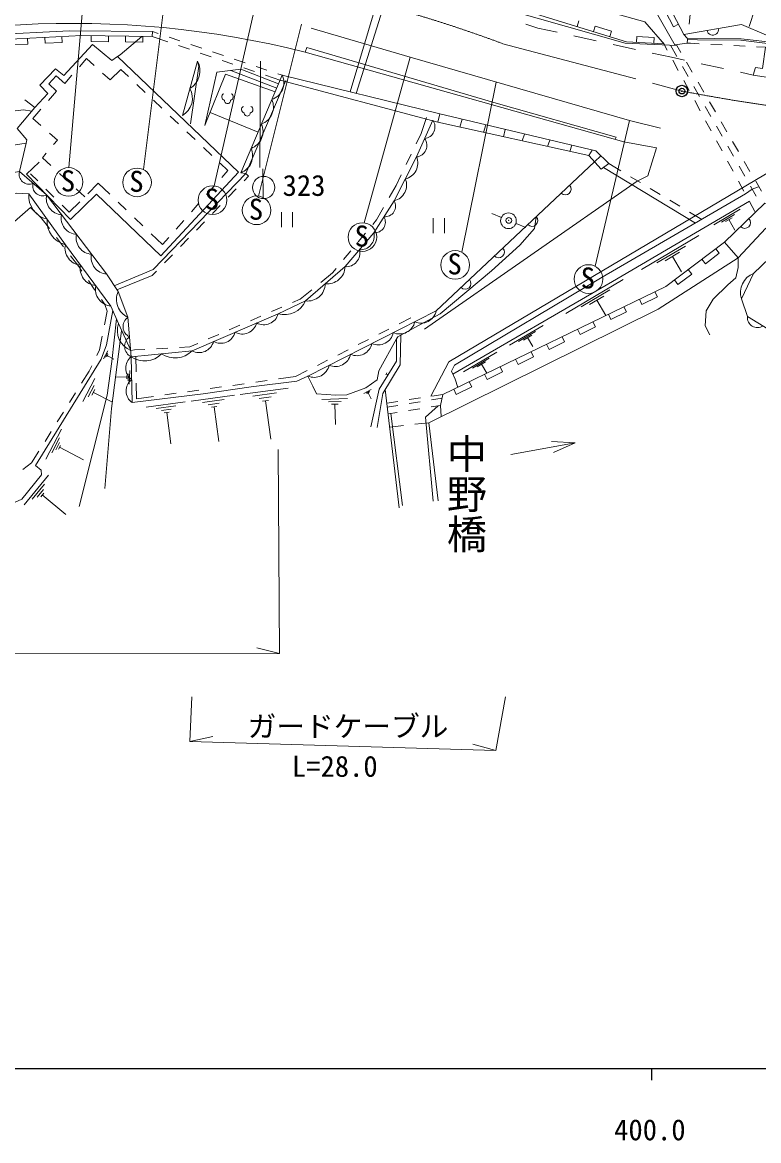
# Model space of a CAD drawing. Units: millimetres, scale not verified. Extents: x 40000 to 680000, y 20000 to 380000.
# Drawn here: x 413102 to 477333, y 198715 to 296248 of the extents above; entities that cross this region are included whole.
import ezdxf
from ezdxf.enums import TextEntityAlignment as Align

# ---------------------------------------------------------------- set-up
doc = ezdxf.new("R2010")
doc.units = ezdxf.units.MM
doc.header["$LTSCALE"] = 1000
doc.header["$PDMODE"] = 32
doc.header["$PDSIZE"] = 500
doc.linetypes.add('CHAIN', pattern=[18.5, 12, -1.5, 3.5, -1.5])
for name, color, linetype, lineweight in [('M-BGD', 7, 'Continuous', 13), ('M-BMK', 2, 'CHAIN', 13), ('M-BMK-SRVR', 3, 'Continuous', 25), ('M-STR-HTXT', 7, 'Continuous', 13), ('M-TTL-BAND', 7, 'Continuous', 25)]:
    doc.layers.add(name, color=color, linetype=linetype, lineweight=lineweight)
doc.styles.add('@ＭＳ ゴシック', font='')
doc.styles.add('ＭＳ ゴシック', font='')
doc.styles.get('@ＭＳ ゴシック').set_extended_font_data('@MS Gothic')
doc.styles.get('ＭＳ ゴシック').set_extended_font_data('MS Gothic')

msp = doc.modelspace()

# ---------------------------------------------------------------- linework, layer by layer
at = {"layer": 'M-BGD'}
for p, q in [((444933, 300998), (441699, 290183)), ((445583, 300798), (442233, 290052)), ((471541, 298710), (471261, 296081)), ((417145, 283581), (418424, 298367)), ((423680, 283416), (425516, 298067)), ((429834, 281979), (433249, 296907)), ((469213, 297197), (469903, 295865)), ((477002, 297408), (476498, 295895)), ((433714, 281094), (437459, 296091)), ((457017, 296096), (458063, 295755)), ((458063, 295755), (459748, 295386)), ((461495, 295892), (461642, 296370)), ((463076, 295928), (462928, 295450)), ((464509, 295486), (463076, 295928)), ((469903, 295865), (470347, 296094)), ((413586, 294353), (413560, 294852)), ((415058, 294929), (415084, 294429)), ((416582, 294505), (416556, 295005)), ((419113, 295082), (419106, 294582)), ((419106, 294582), (420606, 294563)), ((420606, 294563), (420613, 295063)), ((422113, 295043), (422106, 294543)), ((423606, 294523), (423613, 295023)), ((424430, 295012), (425790, 294547)), ((424457, 295444), (424956, 295277)), ((425904, 294958), (426852, 294639)), ((461214, 295065), (463168, 294638)), ((464362, 295008), (464509, 295486)), ((466710, 295015), (466684, 294515)), ((468208, 294935), (466710, 295015)), ((468182, 294436), (468208, 294935)), ((412088, 294277), (413586, 294353)), ((415084, 294429), (416582, 294505)), ((422106, 294543), (423606, 294523)), ((426736, 294224), (427682, 293900)), ((427800, 294320), (428747, 294002)), ((428628, 293576), (429574, 293253)), ((429695, 293683), (430643, 293364)), ((437767, 293656), (437908, 294059)), ((465581, 285838), (437767, 293656)), ((464633, 294317), (466587, 293890)), ((469367, 293818), (469057, 294390)), ((470192, 293266), (469630, 294252)), ((470026, 294295), (471108, 294427)), ((470540, 293628), (470193, 294225)), ((471108, 294427), (471386, 294421)), ((471386, 294421), (472159, 294381)), ((473158, 294329), (474156, 294277)), ((475155, 294225), (476154, 294172)), ((477152, 294120), (477925, 294080)), ((418698, 293089), (418081, 292384)), ((419355, 292493), (418698, 293089)), ((427062, 288112), (428377, 292868)), ((430521, 292929), (431467, 292606)), ((431591, 293045), (432539, 292727)), ((433864, 292865), (433823, 283582)), ((442907, 278761), (446920, 293202)), ((468052, 293570), (469738, 293201)), ((469738, 293201), (470852, 292958)), ((470322, 292061), (469845, 292939)), ((471546, 291899), (471043, 292764)), ((472318, 292639), (474272, 292213)), ((417423, 291631), (416806, 290927)), ((420752, 291224), (420095, 291820)), ((421698, 292143), (420752, 291224)), ((422363, 291514), (421698, 292143)), ((435299, 290513), (431292, 292056)), ((432152, 283135), (435778, 291637)), ((432413, 292282), (433359, 291959)), ((433487, 292408), (434434, 292089)), ((434305, 291635), (435665, 291170)), ((435382, 291770), (435881, 291602)), ((435778, 291637), (449529, 288260)), ((471181, 291528), (470687, 292397)), ((475737, 291893), (476852, 291650)), ((416050, 291575), (415401, 290900)), ((415401, 290900), (416077, 290251)), ((416806, 290927), (416050, 291575)), ((423817, 290141), (423090, 290828)), ((432602, 283081), (436079, 291170)), ((451433, 276217), (454433, 291044)), ((471277, 290303), (470800, 291182)), ((472171, 289790), (471676, 290659)), ((472551, 290170), (472048, 291035)), ((416077, 290251), (415376, 289441)), ((425271, 288768), (424544, 289454)), ((472232, 288546), (471755, 289425)), ((473160, 288052), (472666, 288921)), ((473557, 288442), (473054, 289306)), ((414723, 288684), (414023, 287873)), ((414023, 287873), (414716, 287259)), ((426725, 287395), (425998, 288081)), ((433663, 286678), (429472, 288392)), ((447901, 286554), (448369, 287960)), ((451268, 287105), (451460, 287802)), ((453335, 286650), (453540, 287309)), ((455066, 286268), (455210, 286913)), ((463062, 274988), (466067, 287703)), ((473187, 286789), (472709, 287667)), ((474150, 286314), (473655, 287183)), ((474562, 286713), (474059, 287577)), ((415464, 286596), (416158, 285981)), ((416158, 285981), (415831, 285594)), ((428179, 286021), (427452, 286708)), ((447462, 285644), (447901, 286554)), ((456709, 285905), (456911, 286510)), ((458919, 285418), (459128, 285984)), ((465581, 285838), (468410, 285318)), ((474142, 285031), (473664, 285910)), ((475568, 284984), (475065, 285848)), ((411398, 285406), (413425, 285703)), ((415187, 284829), (414861, 284441)), ((429633, 284648), (428906, 285335)), ((460865, 284989), (461031, 285532)), ((462525, 284623), (462813, 285110)), ((475139, 284576), (474645, 285445)), ((414861, 284441), (415599, 283757)), ((431026, 283333), (430360, 283961)), ((446593, 283843), (447028, 284744)), ((449202, 271080), (463012, 284088)), ((463007, 284084), (463559, 284612)), ((464255, 283938), (465310, 283304)), ((475097, 283274), (474619, 284153)), ((476573, 283255), (476070, 284119)), ((413820, 283027), (414438, 282415)), ((416333, 283077), (417066, 282397)), ((432602, 283081), (424524, 274705)), ((430492, 282726), (431026, 283333)), ((434106, 280984), (434075, 283465)), ((445721, 282032), (446159, 282942)), ((463799, 283593), (471819, 278744)), ((476129, 282838), (475634, 283707)), ((418814, 281307), (419729, 282216)), ((419729, 282216), (420723, 281267)), ((429170, 281225), (429831, 281975)), ((432461, 282441), (432830, 282822)), ((445112, 280962), (445721, 282032)), ((466167, 282788), (467024, 282273)), ((476052, 281517), (475574, 282395)), ((477118, 281100), (476624, 281969)), ((477579, 281526), (477076, 282390)), ((415149, 281712), (415860, 281008)), ((417800, 281718), (418539, 281034)), ((431068, 281006), (431765, 281724)), ((467881, 281758), (468738, 281243)), ((413801, 280099), (414755, 279198)), ((416571, 280305), (417189, 279694)), ((417189, 279694), (418104, 280602)), ((421446, 280576), (422169, 279886)), ((427849, 279724), (428510, 280474)), ((429676, 279570), (430372, 280288)), ((444009, 279023), (444618, 280093)), ((469595, 280727), (470452, 280212)), ((473437, 278593), (475734, 279951)), ((477007, 279759), (476529, 280638)), ((414755, 279198), (415471, 278270)), ((422893, 279195), (423616, 278504)), ((426527, 278222), (427188, 278973)), ((435696, 279694), (435696, 278394)), ((436671, 278394), (436671, 279694)), ((443681, 278629), (444009, 279023)), ((448951, 279172), (448951, 277872)), ((449926, 277872), (449926, 279172)), ((454048, 279580), (454894, 279234)), ((471310, 279697), (472365, 279062)), ((474079, 278817), (475228, 279497)), ((474434, 278872), (475009, 279212)), ((474722, 279042), (475265, 278123)), ((428284, 278134), (428980, 278852)), ((456170, 278709), (457015, 278363)), ((475534, 275709), (477975, 278299)), ((416081, 277478), (416691, 276685)), ((424339, 277814), (425333, 276865)), ((425333, 276865), (425867, 277472)), ((426891, 276699), (427588, 277416)), ((442401, 277093), (443041, 277861)), ((467112, 274688), (472115, 277648)), ((475534, 275709), (474358, 277088)), ((441121, 275556), (441761, 276324)), ((468461, 275261), (470963, 276741)), ((469185, 275464), (470436, 276204)), ((472690, 275202), (473888, 276106)), ((473888, 276106), (473586, 276505)), ((417301, 275893), (418016, 274965)), ((425499, 275263), (426195, 275981)), ((469811, 275834), (470600, 274500)), ((472389, 275601), (472690, 275202)), ((418016, 274965), (418304, 274545)), ((421119, 273283), (424524, 274705)), ((421350, 272932), (424434, 274165)), ((424434, 274165), (424803, 274545)), ((439136, 273565), (440153, 274393)), ((440153, 274393), (440482, 274787)), ((470296, 273395), (471493, 274299)), ((471493, 274299), (471192, 274698)), ((418869, 273720), (419434, 272895)), ((460513, 270864), (465516, 273824)), ((469995, 273794), (470296, 273395)), ((437343, 272105), (438360, 272933)), ((461862, 271437), (464364, 272917)), ((462586, 271640), (463837, 272380)), ((467150, 271652), (468500, 272306)), ((468500, 272306), (468282, 272756)), ((419999, 272069), (420286, 271650)), ((420286, 271650), (420503, 271055)), ((434827, 271017), (435745, 271414)), ((436663, 271811), (437343, 272105)), ((463212, 272010), (464001, 270676)), ((465800, 270998), (465582, 271448)), ((466932, 272102), (467150, 271652)), ((420503, 271055), (420270, 269861)), ((432991, 270223), (433909, 270620)), ((437996, 265405), (449202, 271080)), ((445976, 269946), (447004, 270468)), ((464232, 270794), (464450, 270344)), ((464450, 270344), (465800, 270998)), ((431156, 269429), (432074, 269826)), ((444192, 269042), (445084, 269494)), ((455608, 268080), (458528, 269807)), ((456396, 268415), (457855, 269278)), ((461532, 269486), (461750, 269036)), ((461750, 269036), (463100, 269690)), ((463100, 269690), (462882, 270140)), ((420078, 268880), (419845, 267686)), ((427722, 267943), (428402, 268238)), ((429320, 268635), (430238, 269032)), ((442408, 268138), (443300, 268590)), ((456818, 268533), (457548, 268965)), ((457183, 268749), (457643, 267971)), ((459050, 267728), (460400, 268382)), ((460400, 268382), (460182, 268832)), ((419845, 267686), (419607, 267202)), ((420189, 266892), (420565, 267612)), ((420355, 267034), (420543, 267394)), ((420474, 267087), (420568, 267267)), ((422551, 267634), (422876, 267673)), ((422876, 267673), (423801, 267725)), ((424800, 267780), (425798, 267836)), ((426797, 267892), (427722, 267943)), ((440624, 267234), (441516, 267686)), ((451578, 265761), (454497, 267488)), ((457700, 267074), (457482, 267524)), ((458832, 268178), (459050, 267728)), ((419165, 266305), (418926, 265821)), ((420521, 267177), (421096, 266876)), ((422991, 267126), (423017, 265768)), ((438840, 266329), (439732, 266781)), ((452365, 266095), (453825, 266959)), ((452788, 266214), (453518, 266645)), ((453153, 266430), (453613, 265651)), ((456132, 266870), (456350, 266420)), ((456350, 266420), (457700, 267074)), ((418926, 265821), (418275, 264785)), ((422212, 265298), (421251, 265341)), ((422219, 265448), (422205, 265148)), ((422345, 265593), (422319, 264992)), ((422479, 265888), (422425, 264686)), ((435437, 265147), (436920, 265356)), ((436920, 265356), (437948, 265877)), ((444808, 265501), (444886, 265674)), ((444847, 265588), (445019, 265509)), ((453432, 265563), (453650, 265113)), ((453650, 265113), (455000, 265767)), ((455000, 265767), (454782, 266217)), ((418379, 263186), (419422, 265183)), ((418839, 263581), (419361, 264580)), ((423035, 264768), (423060, 263410)), ((428862, 263863), (433060, 264457)), ((429495, 264313), (430485, 264452)), ((431475, 264591), (432466, 264730)), ((432113, 263792), (436294, 264356)), ((433456, 264869), (434446, 265008)), ((450950, 263805), (452300, 264459)), ((452300, 264459), (452082, 264909)), ((417743, 263938), (417211, 263092)), ((419169, 263727), (419430, 264226)), ((419300, 263976), (420897, 263142)), ((422678, 263088), (428862, 263863)), ((423060, 263410), (424543, 263618)), ((425534, 263757), (426524, 263896)), ((427514, 264035), (428505, 264174)), ((427830, 263214), (431616, 263725)), ((428810, 263090), (430704, 263345)), ((433196, 263654), (435286, 263936)), ((433756, 263446), (434801, 263587)), ((439239, 263360), (441456, 263433)), ((442891, 263892), (443534, 264225)), ((443085, 263911), (443407, 264078)), ((443199, 263889), (443359, 263972)), ((443279, 263930), (443545, 263416)), ((444760, 264222), (445983, 253906)), ((446851, 263344), (447839, 263497)), ((448807, 263318), (449711, 263463)), ((448828, 263650), (449791, 263799)), ((450732, 264255), (450950, 263805)), ((423892, 262683), (427317, 263145)), ((424779, 262570), (426492, 262801)), ((425238, 262400), (426094, 262515)), ((429318, 262901), (430264, 263029)), ((429588, 262680), (430062, 262744)), ((429825, 262712), (430234, 259683)), ((434055, 263203), (434577, 263273)), ((434316, 263238), (434767, 259894)), ((439801, 263157), (440909, 263193)), ((440085, 262944), (440639, 262962)), ((440362, 262953), (440420, 261180)), ((444900, 263043), (445863, 263192)), ((444940, 262700), (445844, 262845)), ((446800, 262389), (447787, 262552)), ((446832, 263003), (447819, 263160)), ((448774, 262714), (449575, 262846)), ((416679, 262245), (416147, 261398)), ((425483, 262200), (425911, 262258)), ((425697, 262229), (426067, 259490)), ((445012, 262095), (445813, 262227)), ((446254, 254104), (445244, 262129)), ((415615, 260552), (415083, 259705)), ((415149, 258156), (416512, 260765)), ((445149, 260943), (446355, 261081)), ((447348, 261194), (448554, 261332)), ((449365, 254522), (448554, 261332)), ((415664, 258717), (416345, 260022)), ((416008, 258953), (416349, 259605)), ((455703, 258562), (461324, 259562)), ((461324, 259562), (459267, 259704)), ((461324, 259562), (459442, 258719)), ((414551, 258858), (413900, 257822)), ((416267, 259025), (416437, 259351)), ((416352, 259188), (418439, 258098)), ((413900, 257822), (413158, 257253)), ((413269, 254162), (415386, 256744)), ((413970, 254667), (415029, 255958)), ((414407, 254848), (414936, 255494)), ((414711, 254868), (414976, 255191)), ((414844, 255030), (416909, 253336))]:
    msp.add_line(p, q, dxfattribs=at)
for points in [[(443627, 306118), (444540, 305348), (459619, 300687), (469186, 298335), (470817, 295186)], [(470058, 294241), (468294, 297281), (458991, 299714), (443607, 304274), (442659, 305162)], [(442687, 303152), (443321, 303025), (467415, 296291), (469118, 294319)], [(441285, 301627), (455446, 297330), (465685, 294442), (470193, 294225)], [(469057, 294390), (465809, 294562), (441414, 302083)], [(569524, 298860), (559668, 298206), (546470, 297152), (533571, 296053), (518995, 294810), (510059, 293927), (501429, 293189), (494331, 293099), (489142, 293225), (484386, 293603), (478092, 294408), (475774, 294687), (472011, 294720), (471119, 294768)], [(470817, 295186), (475826, 296074), (478024, 295125), (480042, 295270), (480642, 295882), (480647, 296613)], [(438299, 295743), (446920, 293202), (466067, 287703), (468783, 287014)], [(476852, 291650), (482233, 290829), (486246, 290465), (489439, 290465), (502117, 290921), (513700, 291924), (539147, 293839), (569686, 296027)], [(374033, 284025), (386537, 289125), (388951, 290080), (397540, 293093), (403270, 294147), (406459, 294553), (410323, 294688), (418295, 295093), (424430, 295012)], [(424430, 295012), (424457, 295444), (417214, 295498), (410242, 295174), (403918, 294742), (400012, 294291)], [(421396, 293263), (421630, 293407), (423539, 295024)], [(470817, 295186), (471091, 294878), (475812, 294818), (478934, 294469), (489282, 293463)], [(471091, 294878), (471119, 294768), (471108, 294427)], [(414202, 288830), (415324, 290039), (414640, 290778), (415991, 292201), (416730, 291607), (419216, 294327), (420910, 292922), (421396, 293263), (431954, 283193), (425179, 275879), (419558, 281265), (417306, 279067), (413460, 283009), (414577, 284054)], [(437908, 294059), (454231, 289252), (464915, 286243), (464819, 286052)], [(476852, 291650), (477068, 292319), (477663, 292211), (477925, 294080)], [(427783, 287391), (428485, 292436), (428377, 292868)], [(429035, 287251), (430080, 291900), (432170, 292170), (435456, 290882)], [(429035, 287251), (429107, 287486), (430819, 291738), (435166, 290201)], [(449529, 288260), (449339, 287531), (435590, 291196)], [(412863, 283239), (413425, 285703), (413479, 286000), (412641, 287000), (414202, 288830), (413321, 289486)], [(411020, 288363), (413208, 288614), (413917, 288495)], [(449529, 288260), (463120, 285037), (464255, 283938), (463588, 283434), (462525, 284623), (449339, 287531)], [(422596, 267088), (427902, 267610), (435415, 270835), (437811, 271952), (441252, 274943), (443757, 277897), (445540, 280690), (447486, 284509), (448909, 287716)], [(448196, 269482), (466735, 282399), (467680, 282859), (468410, 285318)], [(448744, 263637), (450297, 266649), (479510, 283945), (483496, 284580), (485658, 284661), (499036, 283675), (505238, 283593), (513710, 283837)], [(395108, 279438), (398495, 280249), (402990, 281762), (407566, 282410), (412863, 283239), (415219, 281194), (420448, 274303), (421461, 272763), (422313, 270533), (422596, 267088), (422678, 263088)], [(432830, 282822), (432602, 283081), (432152, 283135)], [(477308, 281903), (476768, 281704), (476191, 281290), (463692, 274013), (450792, 266347), (450540, 265825), (450846, 265122), (451098, 264401)], [(398990, 279264), (403801, 280967), (412611, 281345), (413665, 281291), (416854, 276859), (420826, 271508), (421475, 269986), (422551, 267634), (422521, 267700)], [(405729, 269037), (408197, 272857), (410648, 276856), (412413, 278892), (413801, 280099)], [(450654, 265562), (464575, 273644), (476531, 280662)], [(474358, 277088), (477885, 280479), (484299, 278732), (484551, 278389)], [(437996, 265405), (438428, 264511), (438753, 263845), (440446, 263736), (441401, 263754), (443059, 264385), (444056, 265058), (444200, 265862), (445737, 268637), (445864, 268826), (446643, 269253), (449538, 270815), (454033, 274589), (456492, 276805), (457789, 278265), (457922, 279294)], [(478750, 276552), (478267, 275688), (476897, 274337), (475834, 272139), (476357, 270589), (479077, 268950), (482735, 266338), (484320, 265491), (492157, 265257), (496319, 264851), (514547, 263804), (529566, 263743), (538626, 267270), (554726, 274472), (556050, 274931), (570707, 278262)], [(449791, 263799), (469223, 273212), (474358, 277088)], [(475534, 275709), (468565, 271230), (448554, 261332)], [(473087, 269000), (472655, 269793), (472745, 271090), (473376, 272117), (474637, 273342), (475357, 273973), (475556, 274856), (475534, 275709)], [(394870, 247499), (395951, 248525), (398563, 249949), (400635, 250832), (402491, 251300), (405247, 251768), (407085, 251967), (413066, 254669), (414760, 256795), (414742, 257191), (414237, 257588), (419985, 266884), (420453, 268127), (420990, 271124)], [(418070, 254011), (420503, 263740), (420917, 266663), (421303, 270390)], [(421764, 269354), (420885, 262583), (420291, 255583)], [(443515, 260969), (444218, 264266), (445731, 266698), (445737, 268637)], [(444056, 260915), (444560, 263887), (446056, 266392), (446123, 268968)], [(433060, 264457), (437041, 264962), (437996, 265405)], [(449791, 263799), (449575, 262846), (449643, 261871)], [(448932, 254486), (448284, 261819), (449379, 262814)]]:
    msp.add_lwpolyline(points, dxfattribs=at)
for centre, radius in [((417136, 282331), 1250), ((423109, 282290), 1250), ((429688, 280738), 1250), ((434147, 281844), 970), ((433535, 279857), 1250), ((455511, 278941), 683), ((442764, 277520), 1250), ((450862, 275091), 1250), ((462490, 273862), 1250)]:
    msp.add_circle(centre, radius, dxfattribs=at)
for centre, radius, start, end in [((417531, 213251), 82912, 75.87384, 110.48582), ((473322, 295630), 500, 190.06284, 10.06284), ((426823, 292018), 1772, 300.41933, 28.66681), ((434327, 291000), 1585, 290.10076, 23.701), ((426165, 289640), 1772, 300.41933, 28.66681), ((430799, 289751), 299, 113.44836, 257.2818), ((431200, 289751), 299, 282.7182, 66.55164), ((431000, 289443), 267, 176.52859, 3.47141), ((432520, 288648), 299, 113.44836, 257.2818), ((432921, 288648), 299, 282.7182, 66.55164), ((433420, 288874), 1585, 290.10076, 23.701), ((432721, 288340), 267, 176.52859, 3.47141), ((432514, 286749), 1585, 290.10076, 23.701), ((448079, 287125), 1019, 276.69843, 35.43634), ((447367, 285522), 1019, 276.69843, 35.43634), ((431607, 284623), 1585, 290.10076, 23.701), ((446199, 283962), 1398, 282.97891, 23.02941), ((413687, 282998), 858, 163.70765, 294.37189), ((414865, 281976), 858, 163.70765, 294.37189), ((445226, 282053), 1398, 282.97891, 23.02941), ((460475, 281698), 500, 223.2876, 43.2876), ((415772, 281125), 2113, 175.5002, 255.97075), ((416605, 280889), 1419, 167.56149, 266.82268), ((444727, 280227), 936, 265.20443, 29.66204), ((417366, 278909), 2113, 175.5002, 255.97075), ((417912, 279166), 1419, 167.56149, 266.82268), ((443835, 278830), 936, 265.20443, 29.66204), ((457563, 278956), 500, 223.2876, 43.2876), ((476122, 278784), 500, 223.88108, 43.88108), ((419219, 277443), 1419, 167.56149, 266.82268), ((442606, 277603), 1188, 265.09581, 14.33757), ((418306, 276554), 1484, 168.12074, 265.06144), ((420527, 275720), 1419, 167.56149, 266.82268), ((441354, 276126), 1188, 265.09581, 14.33757), ((454651, 276213), 500, 223.2876, 43.2876), ((419630, 274770), 1484, 168.12074, 265.06144), ((439704, 274987), 1549, 263.62223, 358.36623), ((477482, 272698), 1740, 109.64551, 198.73706), ((420954, 272986), 1484, 168.12074, 265.06144), ((437983, 273491), 1549, 263.62223, 358.36623), ((451740, 273470), 500, 223.2876, 43.2876), ((422984, 272067), 1674, 155.42848, 246.36705), ((435981, 272751), 1997, 253.55505, 336.43156), ((422879, 269713), 997, 124.61038, 244.80532), ((434163, 271162), 1294, 241.0913, 345.37219), ((447886, 271362), 1346, 245.79551, 347.92261), ((477233, 270506), 881, 174.53074, 303.31881), ((423307, 269402), 1922, 162.32006, 246.86986), ((430406, 269549), 1294, 241.0913, 345.37219), ((432284, 270356), 1294, 241.0913, 345.37219), ((446019, 270416), 1346, 245.79551, 347.92261), ((423021, 267990), 997, 124.61038, 244.80532), ((428528, 268743), 1294, 241.0913, 345.37219), ((442283, 268524), 1346, 245.79551, 347.92261), ((444151, 269470), 1346, 245.79551, 347.92261), ((423773, 268737), 2027, 234.49886, 316.74893), ((426426, 268999), 2027, 234.49886, 316.74893), ((440415, 267579), 1346, 245.79551, 347.92261), ((423367, 266103), 1250, 128.03652, 234.28597), ((438548, 266633), 1346, 245.79551, 347.92261), ((423407, 264103), 1250, 128.03652, 234.28597)]:
    msp.add_arc(centre, radius, start, end, dxfattribs=at)
msp.add_point((455538, 278973), dxfattribs=at)
at = {"layer": 'M-BMK'}
msp.add_line((455025, 294387), (470641, 290258), dxfattribs=at)
for centre, radius, start, end in [((420972, 199162), 102608, 90.83956, 109.3355), ((413173, 181974), 119950, 69.57953, 86.99152), ((501790, 451592), 164313, 259.07226, 276.26543)]:
    msp.add_arc(centre, radius, start, end, dxfattribs=at)
at = {"layer": 'M-BMK-SRVR'}
msp.add_circle((470641, 290258), 500, dxfattribs=at)
msp.add_point((470641, 290258), dxfattribs=at)
at = {"layer": 'M-STR-HTXT'}
for p, q in [((435548, 241192), (435426, 259008)), ((373572, 241131), (435548, 241192)), ((435548, 241192), (433547, 241690)), ((427704, 233530), (427886, 237422)), ((454397, 232740), (455249, 237422)), ((427704, 233530), (429718, 233971)), ((427704, 233530), (454397, 232740)), ((454397, 232740), (452413, 233299))]:
    msp.add_line(p, q, dxfattribs=at)
at = {"layer": 'M-TTL-BAND'}
for p, q in [((40000, 205000), (579000, 205000)), ((468000, 205000), (468000, 204000))]:
    msp.add_line(p, q, dxfattribs=at)

# ---------------------------------------------------------------- texts
at = {"layer": 'M-BGD', "style": 'ＭＳ ゴシック'}
for s, p in [('S', (416457, 280958)), ('S', (422430, 280916)), ('323', (435802, 280563)), ('S', (429009, 279365)), ('S', (432856, 278484)), ('S', (442086, 276146)), ('S', (450183, 273717)), ('S', (461812, 272488))]:
    msp.add_text(s, height=1833, dxfattribs=at).set_placement(p, align=Align.BOTTOM_LEFT)
at = {"layer": 'M-BGD', "style": '@ＭＳ ゴシック'}
msp.add_text('中野橋', height=2566, rotation=270, dxfattribs=at).set_placement((449786, 260387), align=Align.BOTTOM_LEFT)
at = {"layer": 'M-STR-HTXT', "style": 'ＭＳ ゴシック'}
for s, p in [('ガードケーブル', (432763, 233381)), ('L=28.0', (436617, 229898))]:
    msp.add_text(s, height=1833, dxfattribs=at).set_placement(p, align=Align.BOTTOM_LEFT)
at = {"layer": 'M-TTL-BAND', "style": 'ＭＳ ゴシック'}
msp.add_text('400.0', height=1833, dxfattribs=at).set_placement((467844, 198195), align=Align.BOTTOM_CENTER)

doc.saveas('drawing.dxf')
